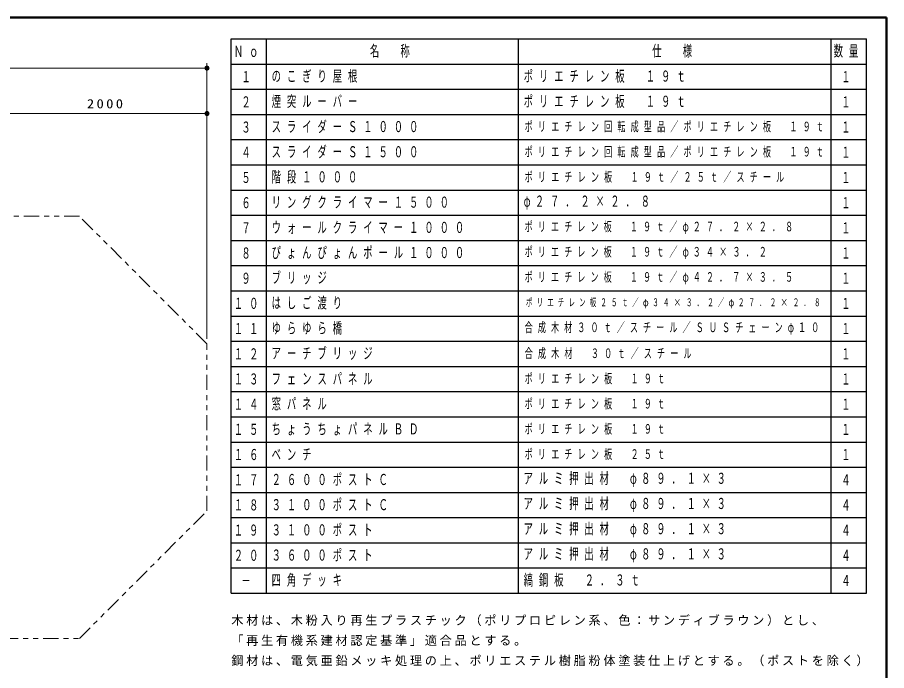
# Model space of a CAD drawing. Units: millimetres on the paper, scale 1:50. Extents: x -507 to 0, y -594 to 257.
# Drawn here: x -172.4 to 0, y 127.4 to 257 of the extents above; entities that cross this region are included whole.
import ezdxf
from ezdxf.enums import TextEntityAlignment as Align

# ---------------------------------------------------------------- set-up
doc = ezdxf.new("R2010")
doc.units = ezdxf.units.MM
doc.linetypes.add('USER3', pattern=[8, 3, -1, 1, -1, 1, -1])
for name, color, linetype, lineweight in [('1_50', 7, 'Continuous', 25), ('CLASS1', 7, 'Continuous', 25), ('NAKAMURA図枠', 7, 'Continuous', 13)]:
    doc.layers.add(name, color=color, linetype=linetype, lineweight=lineweight)
doc.styles.add('ＭＳ ゴシック', font='')
doc.styles.get('ＭＳ ゴシック').set_extended_font_data('MS Gothic')

# ---------------------------------------------------------------- blocks, each defined once
blk = doc.blocks.new('filled_dot')
at = {"color": 0, "linetype": 'Continuous', "lineweight": -2, "const_width": 1.25}
blk.add_lwpolyline([(-0.625, 0, 1), (0.625, 0, 1)], format="xyb", close=True, dxfattribs=at)

msp = doc.modelspace()

# ---------------------------------------------------------------- linework, layer by layer
at = {"layer": '1_50', "lineweight": 13}
for p, q in [((-342.146, 246.929), (-134.825, 246.929)), ((-134.825, 193.208), (-134.825, 247.929)), ((-174.825, 237.918), (-134.825, 237.918))]:
    msp.add_line(p, q, dxfattribs=at)
at = {"layer": '1_50', "linetype": 'USER3', "lineweight": 13}
for p, q in [((-160.148, 217.531), (-215.421, 217.531)), ((-134.825, 192.208), (-160.148, 217.531)), ((-134.825, 159.054), (-134.825, 192.208)), ((-160.148, 133.731), (-134.825, 159.054)), ((-199.308, 133.731), (-160.148, 133.731))]:
    msp.add_line(p, q, dxfattribs=at)
at = {"layer": 'CLASS1'}
for p, q in [((-130, 142.732), (-130, 252.732)), ((-130, 252.732), (-4, 252.732)), ((-123, 142.732), (-123, 252.732)), ((-73, 142.732), (-73, 252.732)), ((-11, 142.732), (-11, 252.732)), ((-4, 142.732), (-4, 252.732)), ((-130, 247.732), (-4, 247.732)), ((-130, 242.732), (-4, 242.732)), ((-130, 237.732), (-4, 237.732)), ((-130, 232.732), (-4, 232.732)), ((-130, 227.732), (-4, 227.732)), ((-130, 222.732), (-4, 222.732)), ((-130, 217.732), (-4, 217.732)), ((-130, 212.732), (-4, 212.732)), ((-130, 207.732), (-4, 207.732)), ((-130, 202.732), (-4, 202.732)), ((-130, 197.732), (-4, 197.732)), ((-130, 192.732), (-4, 192.732)), ((-130, 187.732), (-4, 187.732)), ((-130, 182.732), (-4, 182.732)), ((-130, 177.732), (-4, 177.732)), ((-130, 172.732), (-4, 172.732)), ((-130, 167.732), (-4, 167.732)), ((-130, 162.732), (-4, 162.732)), ((-130, 157.732), (-4, 157.732)), ((-130, 152.732), (-4, 152.732)), ((-130, 147.732), (-4, 147.732)), ((-130, 142.732), (-4, 142.732))]:
    msp.add_line(p, q, dxfattribs=at)
at = {"layer": 'NAKAMURA図枠', "lineweight": 50}
for p, q in [((0, 257), (-365, 257)), ((0, 0), (0, 257))]:
    msp.add_line(p, q, dxfattribs=at)

# ---------------------------------------------------------------- block references
at = {"layer": '1_50', "lineweight": 13, "xscale": 0.4, "yscale": 0.4, "rotation": 180}
for p in [(-134.825, 246.929), (-134.825, 237.918)]:
    msp.add_blockref('filled_dot', p, dxfattribs=at)

# ---------------------------------------------------------------- texts
at = {"layer": '1_50', "insert": (-154.825, 238.918), "char_height": 1.833, "attachment_point": 8, "style": 'ＭＳ ゴシック'}
msp.add_mtext('\\T1.33;\\W1.15;2000', dxfattribs=at)
at = {"layer": 'CLASS1', "style": 'ＭＳ ゴシック', "width": 0.6}
for s, p in [('１', (-128, 245.232)), ('１', (-9, 245.232)), ('２', (-128, 240.232)), ('１', (-9, 240.232)), ('３', (-128, 235.232)), ('１', (-9, 235.232)), ('４', (-128, 230.232)), ('１', (-9, 230.232)), ('５', (-128, 225.232)), ('１', (-9, 225.232)), ('６', (-128, 220.232)), ('１', (-9, 220.232)), ('７', (-128, 215.232)), ('１', (-9, 215.232)), ('８', (-128, 210.232)), ('１', (-9, 210.232)), ('９', (-128, 205.232)), ('１', (-9, 205.232)), ('１', (-9, 200.232)), ('１', (-9, 195.232)), ('１', (-9, 190.232)), ('１', (-9, 185.232)), ('１', (-9, 180.232)), ('１', (-9, 175.232)), ('１', (-9, 170.232)), ('４', (-9, 165.232)), ('４', (-9, 160.232)), ('４', (-9, 155.232)), ('４', (-9, 150.232)), ('－', (-128, 145.232)), ('４', (-9, 145.232))]:
    msp.add_text(s, height=2.199, dxfattribs=at).set_placement(p, align=Align.MIDDLE_LEFT)
at = {"layer": 'CLASS1', "style": 'ＭＳ ゴシック'}
for s, insert, char_height, attachment_point in [('\\T1.64;\\W0.6;名\u3000称', (-102.5, 250.232), 2.199, 4), ('\\T1.64;\\W0.6;仕\u3000様', (-46.5, 250.232), 2.199, 4), ('\\T1.64;\\W0.6;数量', (-10.5, 250.232), 2.199, 4), ('\\T1.64;\\W0.6;Ｎｏ', (-129.5, 250.232), 2.199, 4), ('\\T1.64;\\W0.6;のこぎり屋根', (-122, 245.232), 2.199, 4), ('\\T1.64;\\W0.6;ポリエチレン板\u3000１９ｔ', (-72, 245.232), 2.199, 4), ('\\T1.64;\\W0.6;煙突ルーバー', (-122, 240.232), 2.199, 4), ('\\T1.64;\\W0.6;ポリエチレン板\u3000１９ｔ', (-72, 240.232), 2.199, 4), ('\\T1.64;\\W0.6;スライダーＳ１０００', (-122, 235.232), 2.199, 4), ('\\T1.64;\\W0.6;ポリエチレン回転成型品／ポリエチレン板\u3000１９ｔ', (-71.8, 235.232), 1.906, 4), ('\\T1.64;\\W0.6;スライダーＳ１５００', (-122, 230.232), 2.199, 4), ('\\T1.64;\\W0.6;ポリエチレン回転成型品／ポリエチレン板\u3000１９ｔ', (-71.8, 230.232), 1.906, 4), ('\\T1.64;\\W0.6;階段１０００', (-122, 225.232), 2.199, 4), ('\\T1.64;\\W0.6;ポリエチレン板\u3000１９ｔ／２５ｔ／スチール', (-71.8, 225.232), 1.906, 4), ('\\T1.64;\\W0.6;リングクライマー１５００', (-122, 220.232), 2.199, 4), ('\\T1.63;\\W0.6;φ２７．２×２．８', (-72, 220.232), 2.199, 4), ('\\T1.64;\\W0.6;ウォールクライマー１０００', (-122, 215.232), 2.199, 4), ('\\T1.63;\\W0.6;ポリエチレン板\u3000１９ｔ／φ２７．２×２．８', (-71.8, 215.232), 1.906, 4), ('\\T1.64;\\W0.6;ぴょんぴょんポール１０００', (-122, 210.232), 2.199, 4), ('\\T1.63;\\W0.6;ポリエチレン板\u3000１９ｔ／φ３４×３．２', (-71.8, 210.232), 1.906, 4), ('\\T1.64;\\W0.6;ブリッジ', (-122, 205.232), 2.199, 4), ('\\T1.63;\\W0.6;ポリエチレン板\u3000１９ｔ／φ４２．７×３．５', (-71.8, 205.232), 1.906, 4), ('\\T1.64;\\W0.6;はしご渡り', (-122, 200.232), 2.199, 4), ('\\T1.64;\\W0.6;１０', (-129.5, 200.232), 2.199, 4), ('\\T1.63;\\W0.6;ポリエチレン板２５ｔ／φ３４×３．２／φ２７．２×２．８', (-71.55, 200.232), 1.54, 4), ('\\T1.64;\\W0.6;ゆらゆら橋', (-122, 195.232), 2.199, 4), ('\\T1.63;\\W0.6;合成木材３０ｔ／スチール／ＳＵＳチェーンφ１０', (-71.8, 195.232), 1.906, 4), ('\\T1.64;\\W0.6;１１', (-129.5, 195.232), 2.199, 4), ('\\T1.64;\\W0.6;アーチブリッジ', (-122, 190.232), 2.199, 4), ('\\T1.64;\\W0.6;合成木材\u3000３０ｔ／スチール', (-71.8, 190.232), 1.906, 4), ('\\T1.64;\\W0.6;１２', (-129.5, 190.232), 2.199, 4), ('\\T1.64;\\W0.6;１３', (-129.5, 185.232), 2.199, 4), ('\\T1.64;\\W0.6;フェンスパネル', (-122, 185.232), 2.199, 4), ('\\T1.64;\\W0.6;ポリエチレン板\u3000１９ｔ', (-71.8, 185.232), 1.906, 4), ('\\T1.64;\\W0.6;１４', (-129.5, 180.232), 2.199, 4), ('\\T1.64;\\W0.6;窓パネル', (-122, 180.232), 2.199, 4), ('\\T1.64;\\W0.6;ポリエチレン板\u3000１９ｔ', (-71.8, 180.232), 1.906, 4), ('\\T1.64;\\W0.6;１５', (-129.5, 175.232), 2.199, 4), ('\\T1.64;\\W0.6;ちょうちょパネルＢＤ', (-122, 175.232), 2.199, 4), ('\\T1.64;\\W0.6;ポリエチレン板\u3000１９ｔ', (-71.8, 175.232), 1.906, 4), ('\\T1.64;\\W0.6;１６', (-129.5, 170.232), 2.199, 4), ('\\T1.64;\\W0.6;ベンチ', (-122, 170.232), 2.199, 4), ('\\T1.64;\\W0.6;ポリエチレン板\u3000２５ｔ', (-71.8, 170.232), 1.906, 4), ('\\T1.64;\\W0.6;１７', (-129.5, 165.232), 2.199, 4), ('\\T1.64;\\W0.6;２６００ポストＣ', (-122, 165.232), 2.199, 4), ('\\T1.63;\\W0.6;アルミ押出材\u3000φ８９．１×３', (-72, 165.232), 2.199, 4), ('\\T1.64;\\W0.6;１８', (-129.5, 160.232), 2.199, 4), ('\\T1.64;\\W0.6;３１００ポストＣ', (-122, 160.232), 2.199, 4), ('\\T1.63;\\W0.6;アルミ押出材\u3000φ８９．１×３', (-72, 160.232), 2.199, 4), ('\\T1.63;\\W0.6;アルミ押出材\u3000φ８９．１×３', (-72, 155.232), 2.199, 4), ('\\T1.64;\\W0.6;１９', (-129.5, 155.232), 2.199, 4), ('\\T1.64;\\W0.6;３１００ポスト', (-122, 155.232), 2.199, 4), ('\\T1.63;\\W0.6;アルミ押出材\u3000φ８９．１×３', (-72, 150.232), 2.199, 4), ('\\T1.64;\\W0.6;２０', (-129.5, 150.232), 2.199, 4), ('\\T1.64;\\W0.6;３６００ポスト', (-122, 150.232), 2.199, 4), ('\\T1.64;\\W0.6;四角デッキ', (-122, 145.232), 2.199, 4), ('\\T1.64;\\W0.6;縞鋼板\u3000２．３ｔ', (-72, 145.232), 2.199, 4), ('\\T1.23;木材は、木粉入り再生プラスチック（ポリプロピレン系、色：サンディブラウン）とし、', (-130, 138.218), 1.76, 1), ('\\T1.23;「再生有機系建材認定基準」適合品とする。', (-130, 134.218), 1.76, 1), ('\\T1.23;鋼材は、電気亜鉛メッキ処理の上、ポリエステル樹脂粉体塗装仕上げとする。（ポストを除く）', (-130, 130.218), 1.76, 1)]:
    msp.add_mtext(s, dxfattribs=dict(at, insert=insert, char_height=char_height, attachment_point=attachment_point))

doc.saveas('drawing.dxf')
